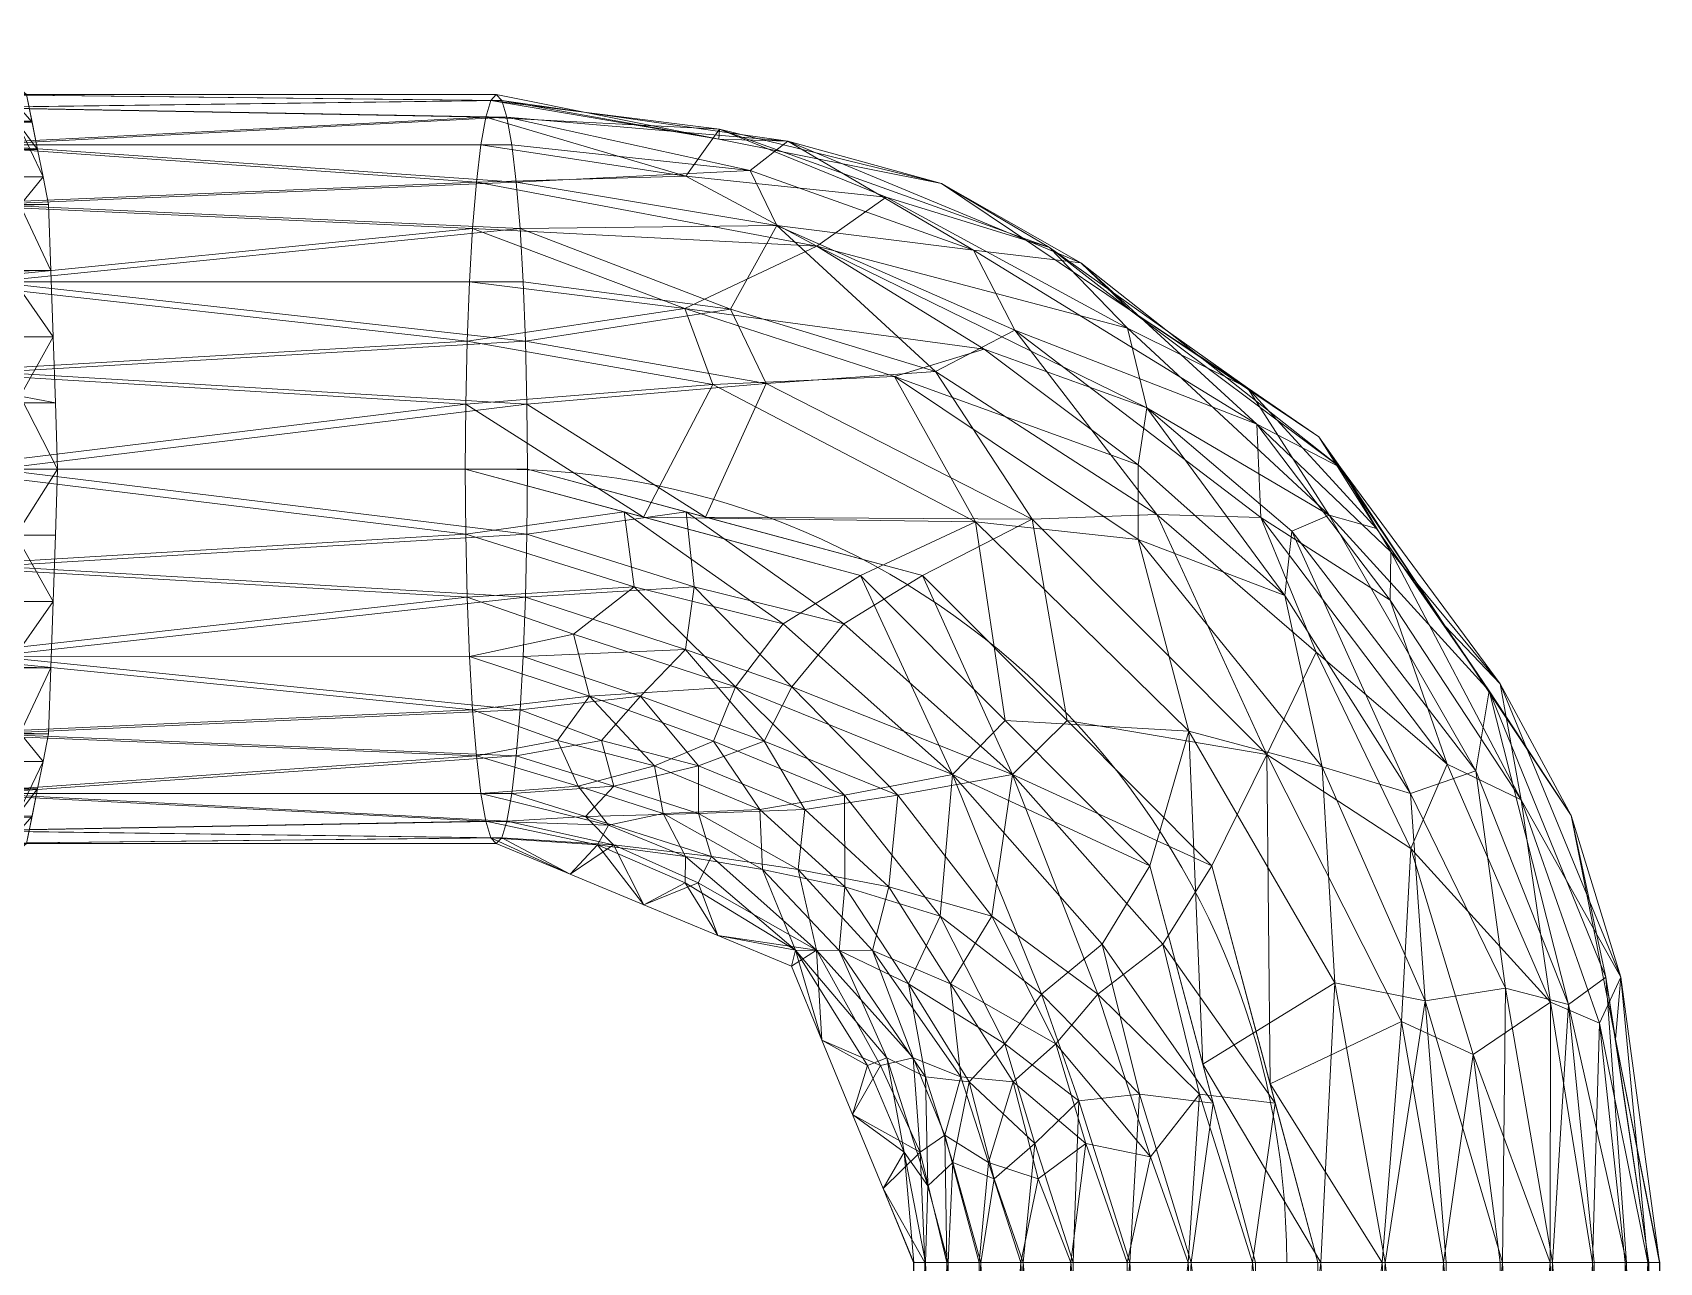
# Model space of a CAD drawing. Header units: inches. Extents: x -3325 to -59, y 5 to 733.
# Drawn here: x -2517.702 to -2514.845, y 459.68 to 461.839 of the extents above; entities that cross this region are included whole.
import ezdxf

# ---------------------------------------------------------------- set-up
doc = ezdxf.new("R2010")
doc.units = ezdxf.units.IN
doc.header["$MEASUREMENT"] = 0
doc.layers.add('P-PIPE', color=10, linetype='Continuous', lineweight=9)

# ---------------------------------------------------------------- blocks, each defined once
blk = doc.blocks.new('Victaulic-VicPress316-Elbow 90-45deg Style P568_P571 - Standard-1244383-06 - Fifth Level')
at = {"layer": 'P-PIPE'}
blk.add_line((-1.393, 0), (-2.33, 0), dxfattribs=at)
at = {"layer": 'P-PIPE', "extrusion": (0, 0, -1)}
blk.add_arc((1.393, -1.393), 1.393, 90, 180, dxfattribs=at)
at = {"layer": 'P-PIPE'}
mesh = blk.add_polyface(dxfattribs=at)
corners = [(-2.221, -0.6575), (-2.3171, -0.7377), (-2.439, -0.7665), (-2.439, -0.542, -0.542), (-2.439, 0, -0.7665), (-2.439, 0.542, -0.542), (-2.439, 0.7665), (-2.3171, 0.7377), (-2.221, 0.6575), (-2.221, 0.4649, -0.4649), (-2.221, 0, -0.6575), (-2.221, -0.4649, -0.4649), (-2.439, 0.6649, -0.2453), (-2.439, -0.6649, -0.2453), (-2.221, 0.5612, -0.2325), (-2.3109, 0.5655, -0.4687), (-2.439, 0.271, -0.6542), (-2.3086, 0.3473, -0.6458), (-2.221, -0.5612, -0.2325), (-2.3109, -0.5655, -0.4687), (-2.439, -0.271, -0.6542), (-2.3086, -0.3473, -0.6458), (-2.3021, 0.6896, -0.2383), (-2.3021, -0.6896, -0.2383), (-2.221, 0.2325, -0.5612), (-2.2917, 0.1283, -0.7118), (-2.2997, -0.1159, -0.7189), (-2.221, -0.2325, -0.5612), (-2.3755, 0.7515), (-2.439, 0.7157, -0.1227), (-2.3573, 0.7356, -0.1654), (-2.3706, 0.6883, -0.317), (-2.439, 0.6034, -0.3937), (-2.3776, 0.5958, -0.471), (-2.3637, 0.466, -0.5952), (-2.3225, 0.6423, -0.3682), (-2.2669, 0.609, -0.3557), (-2.221, 0.5131, -0.3487), (-2.439, 0.4065, -0.5981), (-2.439, -0.7157, -0.1227), (-2.3755, -0.7515), (-2.3573, -0.7356, -0.1654), (-2.3706, -0.6883, -0.317), (-2.439, -0.6034, -0.3937), (-2.3776, -0.5958, -0.471), (-2.3637, -0.466, -0.5952), (-2.3225, -0.6423, -0.3682), (-2.2669, -0.609, -0.3557), (-2.221, -0.5131, -0.3487), (-2.439, -0.4065, -0.5981), (-2.2772, 0.4636, -0.542), (-2.221, 0.3487, -0.5131), (-2.2772, -0.4636, -0.542), (-2.221, -0.3487, -0.5131), (-2.221, 0.6094, -0.1162), (-2.2691, -0.6976), (-2.221, -0.6094, -0.1162), (-2.221, 0.1162, -0.6094), (-2.3604, 0.2192, -0.7224), (-2.3595, 0.0503, -0.753), (-2.439, -0.1355, -0.7104), (-2.3618, -0.2226, -0.7218), (-2.439, 0.1355, -0.7104), (-2.377, -0.087, -0.7544), (-2.3773, -0.3499, -0.674), (-2.221, -0.1162, -0.6094), (-2.3732, 0.3481, -0.6738)]
mesh.append_faces([[corners[k] for k in face] for face in [(1, 41, 55), (7, 30, 28), (29, 30, 12), (55, 23, 0), (3, 44, 43), (48, 52, 11), (24, 17, 51), (14, 36, 54), (56, 47, 18), (57, 25, 24), (60, 61, 20), (20, 64, 49)]], dxfattribs={"vtx0": -1, "vtx1": -1})
mesh.append_faces([[corners[k] for k in face] for face in [(15, 36, 50), (22, 31, 30), (58, 66, 17), (17, 24, 25), (59, 62, 58), (33, 15, 34), (31, 12, 30), (22, 54, 36), (45, 49, 64), (45, 44, 3), (33, 32, 31), (48, 47, 52), (44, 46, 42), (19, 52, 47), (26, 63, 59), (56, 23, 47), (21, 53, 52), (25, 10, 26), (36, 35, 22), (47, 46, 19), (13, 42, 41), (17, 25, 58), (50, 51, 17), (58, 25, 59), (34, 66, 38), (7, 22, 30), (30, 29, 28), (31, 22, 35), (5, 33, 34), (35, 15, 33), (17, 34, 50), (31, 35, 33), (15, 35, 36), (36, 37, 50), (23, 55, 41), (42, 23, 41), (41, 40, 39), (42, 46, 23), (43, 44, 42), (19, 44, 45), (19, 45, 52), (64, 61, 21), (19, 46, 44), (46, 47, 23), (15, 50, 34), (21, 52, 45), (34, 17, 66), (59, 25, 26), (63, 61, 60), (20, 61, 64), (61, 26, 21), (61, 63, 26), (59, 63, 4), (45, 64, 21), (21, 26, 27), (66, 58, 16)]], dxfattribs={"vtx0": -1, "vtx1": -1, "vtx2": -1})
mesh.append_faces([[corners[k] for k in face] for face in [(50, 37, 9), (41, 1, 40), (63, 60, 4), (33, 5, 32), (36, 14, 37), (42, 13, 43), (45, 3, 49), (21, 27, 53), (50, 9, 51), (22, 8, 54), (59, 4, 62), (26, 10, 65)]], dxfattribs={"vtx0": -1, "vtx2": -1})
mesh.append_faces([[corners[k] for k in face] for face in [(7, 8, 22), (57, 10, 25), (65, 27, 26), (32, 12, 31), (38, 5, 34), (39, 13, 41), (16, 38, 66), (56, 0, 23), (48, 18, 47), (53, 11, 52), (62, 16, 58)]], dxfattribs={"vtx1": -1, "vtx2": -1})
mesh.append_faces([[corners[k] for k in face] for face in [(40, 2, 39), (29, 6, 28)]], dxfattribs={"vtx2": -1})
mesh = blk.add_polyface(dxfattribs=at)
corners = [(-3.52, -0.6575), (-2.221, -0.6575), (-2.221, -0.4649, -0.4649), (-2.221, 0, -0.6575), (-2.221, 0.4649, -0.4649), (-2.221, 0.6575), (-3.52, 0.6575), (-3.52, 0.4649, -0.4649), (-3.52, 0, -0.6575), (-3.52, -0.4649, -0.4649), (-3.52, 0.5612, -0.2325), (-2.221, 0.5612, -0.2325), (-2.221, 0.6112, -0.1117), (-2.221, 0.2325, -0.5612), (-3.52, 0.2325, -0.5612), (-3.52, 0.1162, -0.6094), (-3.52, -0.5612, -0.2325), (-2.221, -0.5612, -0.2325), (-2.221, -0.5131, -0.3487), (-3.52, -0.2325, -0.5612), (-2.221, -0.2325, -0.5612), (-2.221, -0.1162, -0.6094), (-3.52, 0.5131, -0.3487), (-2.221, 0.5131, -0.3487), (-3.52, 0.6094, -0.1162), (-3.52, 0.3487, -0.5131), (-2.221, 0.3487, -0.5131), (-2.221, 0.1162, -0.6094), (-2.221, -0.6112, -0.1117), (-3.52, -0.6094, -0.1162), (-3.52, -0.5131, -0.3487), (-2.221, -0.3487, -0.5131), (-3.52, -0.3487, -0.5131), (-3.52, -0.1162, -0.6094)]
mesh.append_faces([[corners[k] for k in face] for face in [(17, 29, 28)]], dxfattribs={"vtx0": -1, "vtx1": -1})
mesh.append_faces([[corners[k] for k in face] for face in [(30, 18, 2, 9), (7, 4, 23, 22), (8, 3, 27, 15), (14, 13, 26, 25), (11, 10, 22, 23), (25, 26, 4, 7), (21, 33, 19, 20), (17, 16, 29), (3, 8, 33, 21), (15, 27, 13, 14), (12, 6, 24), (18, 30, 16, 17), (20, 19, 32, 31), (31, 32, 9, 2), (24, 11, 12)]], dxfattribs={"vtx0": -1, "vtx2": -1})
mesh.append_faces([[corners[k] for k in face] for face in [(24, 10, 11), (29, 0, 28)]], dxfattribs={"vtx1": -1, "vtx2": -1})
mesh.append_faces([[corners[k] for k in face] for face in [(12, 5, 6), (0, 1, 28)]], dxfattribs={"vtx2": -1})
mesh = blk.add_polyface(dxfattribs=at)
corners = [(-2.33, 0, 0.6575), (-1.393, 0, 0.6575), (-1.393, 0.1142, 0.6475), (-1.393, 0.2249, 0.6178), (-1.393, 0.3288, 0.5694), (-1.393, 0.4226, 0.5037), (-1.393, 0.5037, 0.4226), (-1.393, 0.5694, 0.3287), (-1.393, 0.6179, 0.2249), (-1.393, 0.6475, 0.1142), (-1.393, 0.6575), (-2.33, 0.6575), (-2.33, 0.6351, 0.1702), (-2.33, 0.5694, 0.3287), (-2.33, 0.4649, 0.4649), (-2.33, 0.3287, 0.5694), (-2.33, 0.1702, 0.6351)]
mesh.append_faces([[corners[k] for k in face] for face in [(2, 0, 1)]], dxfattribs={"vtx0": -1})
mesh.append_faces([[corners[k] for k in face] for face in [(3, 15, 16), (15, 4, 5), (16, 2, 3), (15, 3, 4), (6, 13, 14), (9, 11, 12), (8, 12, 13), (13, 6, 7)]], dxfattribs={"vtx0": -1, "vtx2": -1})
mesh.append_faces([[corners[k] for k in face] for face in [(16, 0, 2), (14, 15, 5), (7, 8, 13), (8, 9, 12), (5, 6, 14)]], dxfattribs={"vtx1": -1, "vtx2": -1})
mesh.append_faces([[corners[k] for k in face] for face in [(9, 10, 11)]], dxfattribs={"vtx2": -1})
mesh = blk.add_polyface(dxfattribs=at)
corners = [(-2.33, 0.6575), (-1.393, 0.6575), (-1.393, 0.6475, -0.1142), (-1.393, 0.6178, -0.2249), (-1.393, 0.5694, -0.3288), (-1.393, 0.5037, -0.4226), (-1.393, 0.4226, -0.5037), (-1.393, 0.3287, -0.5694), (-1.393, 0.2249, -0.6179), (-1.393, 0.1142, -0.6475), (-1.393, 0, -0.6575), (-2.33, 0, -0.6575), (-2.33, 0.1702, -0.6351), (-2.33, 0.3287, -0.5694), (-2.33, 0.4649, -0.4649), (-2.33, 0.5694, -0.3287), (-2.33, 0.6351, -0.1702)]
mesh.append_faces([[corners[k] for k in face] for face in [(2, 0, 1)]], dxfattribs={"vtx0": -1})
mesh.append_faces([[corners[k] for k in face] for face in [(7, 13, 6)]], dxfattribs={"vtx0": -1, "vtx1": -1})
mesh.append_faces([[corners[k] for k in face] for face in [(3, 15, 16), (15, 4, 5), (16, 2, 3), (15, 3, 4), (6, 13, 14), (8, 12, 13), (13, 7, 8)]], dxfattribs={"vtx0": -1, "vtx2": -1})
mesh.append_faces([[corners[k] for k in face] for face in [(16, 0, 2), (14, 15, 5), (11, 12, 9), (8, 9, 12), (5, 6, 14)]], dxfattribs={"vtx1": -1, "vtx2": -1})
mesh.append_faces([[corners[k] for k in face] for face in [(9, 10, 11)]], dxfattribs={"vtx2": -1})
mesh = blk.add_polyface(dxfattribs=at)
corners = [(-1.393, 0, -0.6575), (-1.393, 0.1142, -0.6475), (-1.393, 0.2249, -0.6179), (-1.393, 0.3287, -0.5694), (-1.393, 0.4226, -0.5037), (-1.393, 0.5037, -0.4226), (-1.393, 0.5694, -0.3288), (-1.393, 0.6178, -0.2249), (-1.393, 0.6475, -0.1142), (-1.393, 0.6575), (-0.6083, 0.5014), (0.0569, 0.0569), (0.5014, -0.6083), (0.6575, -1.393), (0.6475, -1.393, -0.1142), (0.6178, -1.393, -0.2249), (0.5694, -1.393, -0.3288), (0.5037, -1.393, -0.4226), (0.4226, -1.393, -0.5037), (0.3287, -1.393, -0.5694), (0.2249, -1.393, -0.6179), (0.1142, -1.393, -0.6475), (0, -1.393, -0.6575), (-0.1866, -0.6965, -0.6575), (-0.6965, -0.1866, -0.6575), (-0.085, -0.085, -0.4729), (0.3847, -0.5808, -0.3422), (-0.5808, 0.3847, -0.3422), (-0.666, 0.1713, -0.5675), (0.1713, -0.666, -0.5675), (-0.892, 0.5758, -0.1566), (0.5758, -0.892, -0.1566), (0.4277, -0.9358, -0.4447), (-0.9358, 0.4277, -0.4447), (-1.0791, -0.0841, -0.6575), (-0.0841, -1.0791, -0.6575), (-0.9697, 0.1505, -0.6239), (0.1505, -0.9697, -0.6239), (-0.5009, -0.0877, -0.6301), (-0.0877, -0.5009, -0.6301), (-0.3768, 0.3624, -0.1694), (0.3624, -0.3768, -0.1694), (-0.0785, 0.079, -0.3088), (0.244, -0.518, -0.4667), (-0.518, 0.244, -0.4667), (0.1513, -0.23, -0.3747), (0.5242, -0.9731, -0.3284), (-0.9731, 0.5242, -0.3284), (-0.2761, -0.0798, -0.5681), (-1.0279, 0.2807, -0.5743), (0.2807, -1.0279, -0.5743), (0.0064, -0.3215, -0.5439), (-1.0007, 0.5795), (0.5795, -1.0007), (-0.4416, -0.4416, -0.6575), (-0.2757, 0.2792), (0.2792, -0.2757), (0.0809, 0.0026, -0.1638), (0.1614, -0.145, -0.2679)]
mesh.append_faces([[corners[k] for k in face] for face in [(20, 50, 19), (24, 38, 54), (6, 47, 5), (18, 32, 17), (17, 46, 16), (23, 39, 35), (16, 46, 15), (3, 49, 2), (54, 39, 23)]], dxfattribs={"vtx0": -1, "vtx1": -1})
mesh.append_faces([[corners[k] for k in face] for face in [(49, 36, 2), (33, 27, 44), (36, 49, 28), (50, 29, 32), (38, 34, 36), (28, 33, 44), (4, 33, 49), (8, 52, 30), (37, 21, 35), (33, 5, 47), (39, 29, 37), (31, 15, 46), (28, 38, 36), (35, 39, 37), (32, 26, 46), (12, 31, 41), (36, 34, 1), (32, 18, 50), (27, 30, 40), (27, 33, 47), (42, 27, 40), (32, 46, 17), (29, 43, 32), (31, 53, 14), (42, 57, 58), (40, 30, 10), (38, 28, 48), (37, 29, 50), (26, 32, 43), (41, 31, 26), (48, 44, 25), (25, 51, 48), (39, 54, 38), (27, 42, 44), (40, 55, 57), (42, 40, 57), (45, 43, 25), (56, 41, 57), (26, 43, 45), (25, 43, 51), (28, 44, 48), (25, 44, 42), (41, 26, 58), (42, 45, 25), (46, 26, 31), (47, 30, 27), (30, 47, 7), (48, 39, 38), (29, 39, 51), (28, 49, 33), (37, 50, 20), (48, 51, 39), (29, 51, 43), (45, 42, 58), (45, 58, 26), (58, 57, 41)]], dxfattribs={"vtx0": -1, "vtx1": -1, "vtx2": -1})
mesh.append_faces([[corners[k] for k in face] for face in [(30, 7, 8), (33, 4, 5), (36, 1, 2), (31, 12, 53), (40, 10, 55)]], dxfattribs={"vtx0": -1, "vtx2": -1})
mesh.append_faces([[corners[k] for k in face] for face in [(9, 52, 8), (13, 14, 53)]], dxfattribs={"vtx1": -1})
mesh.append_faces([[corners[k] for k in face] for face in [(3, 4, 49), (24, 34, 38), (20, 21, 37), (6, 7, 47), (55, 11, 57), (14, 15, 31), (56, 12, 41), (18, 19, 50), (52, 10, 30), (11, 56, 57)]], dxfattribs={"vtx1": -1, "vtx2": -1})
mesh.append_faces([[corners[k] for k in face] for face in [(34, 0, 1), (21, 22, 35)]], dxfattribs={"vtx2": -1})
mesh = blk.add_polyface(dxfattribs=at)
corners = [(0, -1.393, 0.6575), (0.1142, -1.393, 0.6475), (0.2249, -1.393, 0.6178), (0.3288, -1.393, 0.5694), (0.4226, -1.393, 0.5037), (0.5037, -1.393, 0.4226), (0.5694, -1.393, 0.3287), (0.6179, -1.393, 0.2249), (0.6475, -1.393, 0.1142), (0.6575, -1.393), (0.5014, -0.6083), (0.0569, 0.0569), (-0.6083, 0.5014), (-1.393, 0.6575), (-1.393, 0.6475, 0.1142), (-1.393, 0.6179, 0.2249), (-1.393, 0.5694, 0.3287), (-1.393, 0.5037, 0.4226), (-1.393, 0.4226, 0.5037), (-1.393, 0.3288, 0.5694), (-1.393, 0.2249, 0.6178), (-1.393, 0.1142, 0.6475), (-1.393, 0, 0.6575), (-0.6965, -0.1866, 0.6575), (-0.1866, -0.6965, 0.6575), (-0.2125, 0.1074, 0.4073), (0.3619, -0.5295, 0.3398), (0.1095, -0.5229, 0.5608), (-0.685, 0.4777, 0.2522), (-0.6441, 0.1628, 0.5665), (-0.7914, 0.3917, 0.438), (0.5758, -0.892, 0.1566), (0.4225, -0.9113, 0.4436), (0.1368, -0.902, 0.6218), (-1.0791, -0.0841, 0.6575), (-0.9597, 0.1487, 0.6236), (-0.9863, 0.5968, 0.1592), (-1.0288, 0.5144, 0.3621), (-0.4957, -0.0925, 0.6303), (0.3706, -0.3894, 0.1662), (-0.12, -0.4599, 0.6308), (0.0985, -0.0809, 0.283), (-0.2151, -0.1236, 0.5636), (0.0365, -0.2218, 0.4746), (0.5232, -0.9403, 0.3172), (0.2905, -0.9337, 0.5553), (-0.2584, 0.2473, 0.2656), (-0.4071, 0.3894, 0.133), (-0.0575, 0.1425, 0.1418), (-0.2757, 0.2792), (0.2792, -0.2757), (0.2582, -0.5696, 0.4773), (-1.0133, 0.2822, 0.5717), (-0.4929, 0.2105, 0.4832), (-0.2204, 0.0074, 0.4944), (0.5795, -1.0007), (-0.0933, -1.0448, 0.6575), (-1.0007, 0.5795), (-0.4416, -0.4416, 0.6575), (0.0414, -0.1091, 0.3863), (0.1727, -0.1041, 0.1706)]
mesh.append_faces([[corners[k] for k in face] for face in [(15, 36, 14), (6, 44, 5), (5, 32, 4), (23, 38, 34), (20, 52, 19), (3, 45, 2), (56, 40, 24), (17, 37, 16), (11, 60, 50)]], dxfattribs={"vtx0": -1, "vtx1": -1})
mesh.append_faces([[corners[k] for k in face] for face in [(37, 28, 36), (36, 57, 14), (37, 36, 15), (17, 30, 37), (46, 47, 28), (39, 41, 26), (58, 40, 38), (18, 52, 30), (52, 35, 29), (40, 27, 42), (38, 29, 35), (30, 52, 53), (46, 28, 30), (46, 25, 41), (29, 53, 52), (5, 44, 32), (39, 31, 10), (55, 31, 8), (12, 36, 47), (33, 2, 45), (45, 27, 33), (27, 51, 43), (34, 38, 35), (42, 38, 40), (42, 27, 43), (44, 26, 32), (35, 21, 34), (37, 30, 28), (39, 44, 31), (29, 38, 42), (40, 33, 27), (51, 26, 59), (60, 39, 50), (56, 33, 40), (46, 30, 25), (60, 48, 41), (53, 29, 54), (43, 54, 42), (25, 43, 59), (32, 26, 51), (26, 44, 39), (31, 44, 7), (27, 45, 51), (32, 45, 4), (47, 36, 28), (47, 46, 48), (47, 48, 49), (48, 46, 41), (59, 43, 51), (32, 51, 45), (35, 52, 20), (53, 25, 30), (25, 53, 54), (25, 54, 43), (42, 54, 29), (33, 56, 1), (59, 41, 25), (41, 59, 26), (11, 48, 60), (60, 41, 39)]], dxfattribs={"vtx0": -1, "vtx1": -1, "vtx2": -1})
mesh.append_faces([[corners[k] for k in face] for face in [(31, 7, 8), (38, 23, 58), (36, 12, 57)]], dxfattribs={"vtx0": -1, "vtx2": -1})
mesh.append_faces([[corners[k] for k in face] for face in [(9, 55, 8), (0, 1, 56), (13, 14, 57)]], dxfattribs={"vtx1": -1})
mesh.append_faces([[corners[k] for k in face] for face in [(1, 2, 33), (20, 21, 35), (6, 7, 44), (17, 18, 30), (15, 16, 37), (58, 24, 40), (3, 4, 45), (11, 49, 48), (49, 12, 47), (10, 50, 39), (18, 19, 52), (55, 10, 31)]], dxfattribs={"vtx1": -1, "vtx2": -1})
mesh.append_faces([[corners[k] for k in face] for face in [(21, 22, 34)]], dxfattribs={"vtx2": -1})
mesh = blk.add_polyface(dxfattribs=at)
corners = [(-2.33, 0, -0.6575), (-1.393, 0, -0.6575), (-1.393, -0.1142, -0.6475), (-1.393, -0.2249, -0.6178), (-1.393, -0.3288, -0.5694), (-1.393, -0.4226, -0.5037), (-1.393, -0.5037, -0.4226), (-1.393, -0.5694, -0.3287), (-1.393, -0.6179, -0.2249), (-1.393, -0.6475, -0.1142), (-1.393, -0.6575), (-2.33, -0.6575), (-2.33, -0.6351, -0.1702), (-2.33, -0.5694, -0.3287), (-2.33, -0.4649, -0.4649), (-2.33, -0.3287, -0.5694), (-2.33, -0.1702, -0.6351)]
mesh.append_faces([[corners[k] for k in face] for face in [(2, 0, 1)]], dxfattribs={"vtx0": -1})
mesh.append_faces([[corners[k] for k in face] for face in [(7, 13, 6)]], dxfattribs={"vtx0": -1, "vtx1": -1})
mesh.append_faces([[corners[k] for k in face] for face in [(3, 15, 16), (15, 4, 5), (16, 2, 3), (15, 3, 4), (6, 13, 14), (8, 12, 13), (13, 7, 8)]], dxfattribs={"vtx0": -1, "vtx2": -1})
mesh.append_faces([[corners[k] for k in face] for face in [(16, 0, 2), (14, 15, 5), (11, 12, 9), (8, 9, 12), (5, 6, 14)]], dxfattribs={"vtx1": -1, "vtx2": -1})
mesh.append_faces([[corners[k] for k in face] for face in [(9, 10, 11)]], dxfattribs={"vtx2": -1})
mesh = blk.add_polyface(dxfattribs=at)
corners = [(-2.33, -0.6575), (-1.393, -0.6575), (-1.393, -0.6475, 0.1142), (-1.393, -0.6179, 0.2249), (-1.393, -0.5694, 0.3287), (-1.393, -0.5037, 0.4226), (-1.393, -0.4226, 0.5037), (-1.393, -0.3288, 0.5694), (-1.393, -0.2249, 0.6178), (-1.393, -0.1142, 0.6475), (-1.393, 0, 0.6575), (-2.33, 0, 0.6575), (-2.33, -0.1702, 0.6351), (-2.33, -0.3287, 0.5694), (-2.33, -0.4649, 0.4649), (-2.33, -0.5694, 0.3287), (-2.33, -0.6351, 0.1702)]
mesh.append_faces([[corners[k] for k in face] for face in [(2, 0, 1)]], dxfattribs={"vtx0": -1})
mesh.append_faces([[corners[k] for k in face] for face in [(3, 15, 16), (15, 4, 5), (16, 2, 3), (15, 3, 4), (6, 13, 14), (8, 12, 13), (13, 6, 7)]], dxfattribs={"vtx0": -1, "vtx2": -1})
mesh.append_faces([[corners[k] for k in face] for face in [(16, 0, 2), (14, 15, 5), (11, 12, 9), (7, 8, 13), (8, 9, 12), (5, 6, 14)]], dxfattribs={"vtx1": -1, "vtx2": -1})
mesh.append_faces([[corners[k] for k in face] for face in [(9, 10, 11)]], dxfattribs={"vtx2": -1})
mesh = blk.add_polyface(dxfattribs=at)
corners = [(-0.6575, -1.393), (-0.6475, -1.393, 0.1142), (-0.6179, -1.393, 0.2249), (-0.5694, -1.393, 0.3287), (-0.5037, -1.393, 0.4226), (-0.4226, -1.393, 0.5037), (-0.3288, -1.393, 0.5694), (-0.2249, -1.393, 0.6178), (-0.1142, -1.393, 0.6475), (0, -1.393, 0.6575), (-0.1866, -0.6965, 0.6575), (-0.6965, -0.1866, 0.6575), (-1.393, 0, 0.6575), (-1.393, -0.1142, 0.6475), (-1.393, -0.2249, 0.6178), (-1.393, -0.3288, 0.5694), (-1.393, -0.4226, 0.5037), (-1.393, -0.5037, 0.4226), (-1.393, -0.5694, 0.3287), (-1.393, -0.6179, 0.2249), (-1.393, -0.6475, 0.1142), (-1.393, -0.6575), (-0.8729, -0.8729), (-0.7399, -0.7336, 0.4649), (-1.0367, -0.68, 0.2779), (-0.6814, -1.0339, 0.2779), (-0.9217, -0.3824, 0.5959), (-0.3824, -0.9217, 0.5959), (-1.133, -0.7652), (-0.7652, -1.133), (-1.0756, -0.5209, 0.4649), (-0.5209, -1.0756, 0.4649), (-1.1131, -0.075, 0.6575), (-0.075, -1.1131, 0.6575), (-1.2008, -0.6599, 0.1702), (-0.6602, -1.1995, 0.1702), (-1.0972, -0.2065, 0.6351), (-0.2065, -1.0972, 0.6351), (-1.184, -0.3989, 0.5386), (-1.2172, -0.5569, 0.3771), (-0.3989, -1.184, 0.5386), (-0.5569, -1.2172, 0.3771), (-0.5361, -0.5361, 0.632), (-0.8339, -0.2717, 0.6424), (-0.2717, -0.8339, 0.6424), (-1.0487, -0.7267, 0.1372), (-0.8471, -0.8449, 0.2205), (-1.0029, -0.8191), (-0.7275, -1.0474, 0.1369), (-0.8191, -1.0029), (-1.0677, -0.6049, 0.3745), (-0.8925, -0.7028, 0.3745), (-0.7594, -0.8455, 0.3516), (-0.6294, -0.9039, 0.4426), (-0.5653, -0.785, 0.5462), (-0.7323, -0.5723, 0.5631), (-0.8889, -0.5975, 0.4782), (-0.9657, -0.4779, 0.5344), (-0.6054, -1.0672, 0.3742), (-1.2463, -0.4766, 0.4649), (-0.4766, -1.2463, 0.4649), (-0.4517, -1.0091, 0.5391), (-1.263, -0.7114), (-0.7114, -1.263), (-1.2074, -0.2896, 0.5976), (-1.1717, -0.6252, 0.2819), (-0.3167, -1.1091, 0.5949), (-0.6099, -1.2584, 0.2724), (-0.4416, -0.4416, 0.6575)]
mesh.append_faces([[corners[k] for k in face] for face in [(14, 36, 13), (16, 38, 15), (18, 39, 17), (20, 34, 19), (2, 35, 1), (10, 44, 33), (22, 46, 47), (5, 60, 4)]], dxfattribs={"vtx0": -1, "vtx1": -1})
mesh.append_faces([[corners[k] for k in face] for face in [(58, 53, 52), (43, 36, 26), (40, 6, 66), (64, 36, 14), (4, 60, 41), (49, 48, 46), (34, 28, 45), (57, 56, 55), (39, 18, 65), (59, 39, 30), (16, 59, 38), (46, 52, 51), (35, 63, 1), (42, 43, 26), (60, 5, 40), (37, 33, 44), (54, 42, 55), (35, 2, 67), (31, 60, 40), (54, 53, 61), (30, 50, 56), (67, 58, 25), (34, 20, 62), (38, 26, 64), (29, 35, 48), (24, 34, 45), (36, 32, 13), (36, 64, 26), (27, 37, 44), (37, 8, 33), (26, 38, 57), (39, 50, 30), (24, 65, 34), (40, 61, 31), (27, 66, 37), (41, 31, 58), (10, 42, 44), (27, 54, 61), (36, 43, 32), (11, 43, 42), (27, 44, 42), (24, 45, 46), (45, 47, 46), (50, 24, 51), (48, 35, 25), (48, 25, 46), (50, 51, 56), (24, 50, 65), (23, 51, 52), (51, 24, 46), (23, 52, 53), (52, 46, 25), (54, 23, 53), (58, 31, 53), (23, 54, 55), (54, 27, 42), (51, 23, 56), (26, 55, 42), (30, 56, 57), (56, 23, 55), (30, 57, 38), (26, 57, 55), (41, 58, 67), (52, 25, 58), (38, 59, 30), (39, 59, 17), (41, 60, 31), (53, 31, 61), (27, 61, 66), (38, 64, 15), (34, 65, 19), (39, 65, 50), (37, 66, 7), (40, 66, 61), (35, 67, 25), (41, 67, 3)]], dxfattribs={"vtx0": -1, "vtx1": -1, "vtx2": -1})
mesh.append_faces([[corners[k] for k in face] for face in [(66, 6, 7), (46, 22, 49), (65, 18, 19), (64, 14, 15), (67, 2, 3), (45, 28, 47), (35, 29, 63), (42, 10, 68)]], dxfattribs={"vtx0": -1, "vtx2": -1})
mesh.append_faces([[corners[k] for k in face] for face in [(0, 1, 63)]], dxfattribs={"vtx1": -1})
mesh.append_faces([[corners[k] for k in face] for face in [(3, 4, 41), (68, 11, 42), (16, 17, 59), (7, 8, 37), (5, 6, 40), (11, 32, 43), (49, 29, 48), (62, 28, 34)]], dxfattribs={"vtx1": -1, "vtx2": -1})
mesh.append_faces([[corners[k] for k in face] for face in [(20, 21, 62), (8, 9, 33), (32, 12, 13)]], dxfattribs={"vtx2": -1})
mesh = blk.add_polyface(dxfattribs=at)
corners = [(-1.393, -0.6575), (-1.393, -0.6475, -0.1142), (-1.393, -0.6179, -0.2249), (-1.393, -0.5694, -0.3287), (-1.393, -0.5037, -0.4226), (-1.393, -0.4226, -0.5037), (-1.393, -0.3288, -0.5694), (-1.393, -0.2249, -0.6178), (-1.393, -0.1142, -0.6475), (-1.393, 0, -0.6575), (-0.6965, -0.1866, -0.6575), (-0.1866, -0.6965, -0.6575), (0, -1.393, -0.6575), (-0.1142, -1.393, -0.6475), (-0.2249, -1.393, -0.6178), (-0.3288, -1.393, -0.5694), (-0.4226, -1.393, -0.5037), (-0.5037, -1.393, -0.4226), (-0.5694, -1.393, -0.3287), (-0.6179, -1.393, -0.2249), (-0.6475, -1.393, -0.1142), (-0.6575, -1.393), (-0.8729, -0.8729), (-0.7399, -0.7336, -0.4649), (-1.0367, -0.68, -0.2779), (-0.6814, -1.0339, -0.2779), (-0.9217, -0.3824, -0.5959), (-0.3824, -0.9217, -0.5959), (-1.133, -0.7652), (-0.7652, -1.133), (-1.0756, -0.5209, -0.4649), (-0.5209, -1.0756, -0.4649), (-1.1131, -0.075, -0.6575), (-0.075, -1.1131, -0.6575), (-1.2008, -0.6599, -0.1702), (-0.6602, -1.1995, -0.1702), (-1.0972, -0.2065, -0.6351), (-0.2065, -1.0972, -0.6351), (-1.184, -0.3989, -0.5386), (-1.2172, -0.5569, -0.3771), (-0.3989, -1.184, -0.5386), (-0.5569, -1.2172, -0.3771), (-0.5361, -0.5361, -0.632), (-0.8339, -0.2717, -0.6424), (-0.2717, -0.8339, -0.6424), (-1.0487, -0.7267, -0.1372), (-0.8471, -0.8449, -0.2205), (-1.0029, -0.8191), (-0.7275, -1.0474, -0.1369), (-0.8191, -1.0029), (-1.0677, -0.6049, -0.3745), (-0.8925, -0.7028, -0.3745), (-0.7594, -0.8455, -0.3516), (-0.6294, -0.9039, -0.4426), (-0.5653, -0.785, -0.5462), (-0.7323, -0.5723, -0.5631), (-0.8889, -0.5975, -0.4782), (-0.9657, -0.4779, -0.5344), (-0.6054, -1.0672, -0.3742), (-1.2463, -0.4766, -0.4649), (-0.4766, -1.2463, -0.4649), (-0.4517, -1.0091, -0.5391), (-1.263, -0.7114), (-0.7114, -1.263), (-1.1091, -0.3167, -0.5949), (-1.2587, -0.6097, -0.2727), (-0.2896, -1.2074, -0.5976), (-0.6258, -1.1692, -0.2823), (-0.4416, -0.4416, -0.6575)]
mesh.append_faces([[corners[k] for k in face] for face in [(20, 35, 19), (2, 34, 1), (16, 40, 15), (17, 60, 16), (19, 67, 18), (18, 41, 17), (6, 38, 5), (10, 43, 32), (22, 46, 49), (5, 59, 4), (68, 42, 10)]], dxfattribs={"vtx0": -1, "vtx1": -1})
mesh.append_faces([[corners[k] for k in face] for face in [(45, 34, 24), (56, 50, 30), (46, 45, 24), (34, 2, 65), (38, 30, 59), (23, 54, 53), (65, 50, 24), (41, 31, 60), (61, 31, 53), (36, 32, 43), (38, 59, 5), (23, 53, 52), (66, 61, 27), (35, 20, 63), (26, 36, 43), (16, 60, 40), (4, 59, 39), (48, 35, 29), (41, 18, 67), (34, 62, 1), (14, 66, 37), (10, 42, 43), (56, 23, 51), (44, 37, 27), (50, 56, 51), (38, 6, 64), (25, 35, 48), (28, 34, 45), (36, 8, 32), (37, 33, 13), (30, 38, 57), (26, 64, 36), (39, 30, 50), (40, 31, 61), (41, 58, 31), (25, 67, 35), (23, 55, 54), (27, 42, 44), (26, 43, 42), (37, 44, 33), (11, 44, 42), (48, 49, 46), (46, 47, 45), (23, 52, 51), (48, 46, 25), (39, 50, 65), (51, 24, 50), (51, 46, 24), (46, 51, 52), (52, 25, 46), (52, 53, 58), (25, 52, 58), (53, 54, 61), (54, 42, 27), (26, 42, 55), (54, 55, 42), (30, 57, 56), (56, 55, 23), (26, 55, 57), (56, 57, 55), (64, 26, 57), (31, 58, 53), (25, 58, 67), (39, 59, 30), (40, 60, 31), (41, 60, 17), (40, 61, 66), (27, 61, 54), (36, 64, 7), (38, 64, 57), (34, 65, 24), (39, 65, 3), (37, 66, 27), (40, 66, 15), (35, 67, 19), (41, 67, 58)]], dxfattribs={"vtx0": -1, "vtx1": -1, "vtx2": -1})
mesh.append_faces([[corners[k] for k in face] for face in [(64, 6, 7), (65, 2, 3), (66, 14, 15), (48, 29, 49), (34, 28, 62)]], dxfattribs={"vtx0": -1, "vtx2": -1})
mesh.append_faces([[corners[k] for k in face] for face in [(0, 1, 62)]], dxfattribs={"vtx1": -1})
mesh.append_faces([[corners[k] for k in face] for face in [(7, 8, 36), (3, 4, 39), (13, 14, 37), (68, 11, 42), (63, 29, 35), (11, 33, 44), (22, 47, 46), (47, 28, 45)]], dxfattribs={"vtx1": -1, "vtx2": -1})
mesh.append_faces([[corners[k] for k in face] for face in [(33, 12, 13), (8, 9, 32), (20, 21, 63)]], dxfattribs={"vtx2": -1})
mesh = blk.add_polyface(dxfattribs=at)
corners = [(0, -2.33, 0.6575), (0, -1.393, 0.6575), (-0.1142, -1.393, 0.6475), (-0.2249, -1.393, 0.6178), (-0.3288, -1.393, 0.5694), (-0.4226, -1.393, 0.5037), (-0.5037, -1.393, 0.4226), (-0.5694, -1.393, 0.3287), (-0.6179, -1.393, 0.2249), (-0.6475, -1.393, 0.1142), (-0.6575, -1.393), (-0.6575, -2.33), (-0.6351, -2.33, 0.1702), (-0.5694, -2.33, 0.3287), (-0.4649, -2.33, 0.4649), (-0.3287, -2.33, 0.5694), (-0.1702, -2.33, 0.6351)]
mesh.append_faces([[corners[k] for k in face] for face in [(2, 0, 1)]], dxfattribs={"vtx0": -1})
mesh.append_faces([[corners[k] for k in face] for face in [(3, 15, 16), (15, 4, 5), (16, 2, 3), (15, 3, 4), (6, 13, 14), (9, 11, 12), (8, 12, 13), (13, 6, 7)]], dxfattribs={"vtx0": -1, "vtx2": -1})
mesh.append_faces([[corners[k] for k in face] for face in [(16, 0, 2), (14, 15, 5), (7, 8, 13), (8, 9, 12), (5, 6, 14)]], dxfattribs={"vtx1": -1, "vtx2": -1})
mesh.append_faces([[corners[k] for k in face] for face in [(9, 10, 11)]], dxfattribs={"vtx2": -1})
mesh = blk.add_polyface(dxfattribs=at)
corners = [(-0.6575, -2.33), (-0.6575, -1.393), (-0.6475, -1.393, -0.1142), (-0.6179, -1.393, -0.2249), (-0.5694, -1.393, -0.3287), (-0.5037, -1.393, -0.4226), (-0.4226, -1.393, -0.5037), (-0.3288, -1.393, -0.5694), (-0.2249, -1.393, -0.6178), (-0.1142, -1.393, -0.6475), (0, -1.393, -0.6575), (0, -2.33, -0.6575), (-0.1702, -2.33, -0.6351), (-0.3287, -2.33, -0.5694), (-0.4649, -2.33, -0.4649), (-0.5694, -2.33, -0.3287), (-0.6351, -2.33, -0.1702)]
mesh.append_faces([[corners[k] for k in face] for face in [(2, 0, 1)]], dxfattribs={"vtx0": -1})
mesh.append_faces([[corners[k] for k in face] for face in [(7, 13, 6)]], dxfattribs={"vtx0": -1, "vtx1": -1})
mesh.append_faces([[corners[k] for k in face] for face in [(3, 15, 16), (15, 4, 5), (16, 2, 3), (15, 3, 4), (6, 13, 14), (8, 12, 13), (13, 7, 8)]], dxfattribs={"vtx0": -1, "vtx2": -1})
mesh.append_faces([[corners[k] for k in face] for face in [(16, 0, 2), (14, 15, 5), (11, 12, 9), (8, 9, 12), (5, 6, 14)]], dxfattribs={"vtx1": -1, "vtx2": -1})
mesh.append_faces([[corners[k] for k in face] for face in [(9, 10, 11)]], dxfattribs={"vtx2": -1})
mesh = blk.add_polyface(dxfattribs=at)
corners = [(0, -2.33, -0.6575), (0, -1.393, -0.6575), (0.1142, -1.393, -0.6475), (0.2249, -1.393, -0.6179), (0.3287, -1.393, -0.5694), (0.4226, -1.393, -0.5037), (0.5037, -1.393, -0.4226), (0.5694, -1.393, -0.3288), (0.6178, -1.393, -0.2249), (0.6475, -1.393, -0.1142), (0.6575, -1.393), (0.6575, -2.33), (0.6351, -2.33, -0.1702), (0.5694, -2.33, -0.3287), (0.4649, -2.33, -0.4649), (0.3287, -2.33, -0.5694), (0.1702, -2.33, -0.6351)]
mesh.append_faces([[corners[k] for k in face] for face in [(2, 0, 1)]], dxfattribs={"vtx0": -1})
mesh.append_faces([[corners[k] for k in face] for face in [(7, 13, 6)]], dxfattribs={"vtx0": -1, "vtx1": -1})
mesh.append_faces([[corners[k] for k in face] for face in [(3, 15, 16), (15, 4, 5), (16, 2, 3), (15, 3, 4), (6, 13, 14), (8, 12, 13), (13, 7, 8)]], dxfattribs={"vtx0": -1, "vtx2": -1})
mesh.append_faces([[corners[k] for k in face] for face in [(16, 0, 2), (14, 15, 5), (11, 12, 9), (8, 9, 12), (5, 6, 14)]], dxfattribs={"vtx1": -1, "vtx2": -1})
mesh.append_faces([[corners[k] for k in face] for face in [(9, 10, 11)]], dxfattribs={"vtx2": -1})
mesh = blk.add_polyface(dxfattribs=at)
corners = [(0.6575, -2.33), (0.6575, -1.393), (0.6475, -1.393, 0.1142), (0.6179, -1.393, 0.2249), (0.5694, -1.393, 0.3287), (0.5037, -1.393, 0.4226), (0.4226, -1.393, 0.5037), (0.3288, -1.393, 0.5694), (0.2249, -1.393, 0.6178), (0.1142, -1.393, 0.6475), (0, -1.393, 0.6575), (0, -2.33, 0.6575), (0.1702, -2.33, 0.6351), (0.3287, -2.33, 0.5694), (0.4649, -2.33, 0.4649), (0.5694, -2.33, 0.3287), (0.6351, -2.33, 0.1702)]
mesh.append_faces([[corners[k] for k in face] for face in [(2, 0, 1)]], dxfattribs={"vtx0": -1})
mesh.append_faces([[corners[k] for k in face] for face in [(3, 15, 16), (15, 4, 5), (16, 2, 3), (15, 3, 4), (6, 13, 14), (8, 12, 13), (13, 6, 7)]], dxfattribs={"vtx0": -1, "vtx2": -1})
mesh.append_faces([[corners[k] for k in face] for face in [(16, 0, 2), (14, 15, 5), (11, 12, 9), (7, 8, 13), (8, 9, 12), (5, 6, 14)]], dxfattribs={"vtx1": -1, "vtx2": -1})
mesh.append_faces([[corners[k] for k in face] for face in [(9, 10, 11)]], dxfattribs={"vtx2": -1})

msp = doc.modelspace()

# ---------------------------------------------------------------- linework, layer by layer
at = {"layer": 'P-PIPE', "color": 1}
msp.add_line((-2517.822, 461.0725, 1074.8065), (-2516.8882, 461.0725, 1074.8843), dxfattribs=at)
at = {"layer": 'P-PIPE', "color": 1, "extrusion": (0.083045, 0, -0.996546)}
msp.add_arc((459.6795, -2418.93, -1280.1876), 1.393, 0, 90, dxfattribs=at)

# ---------------------------------------------------------------- block references
at = {"layer": 'P-PIPE', "color": 1, "extrusion": (-0.083045, 0, 0.996546), "rotation": 90}
msp.add_blockref('Victaulic-VicPress316-Elbow 90-45deg Style P568_P571 - Standard-1244383-06 - Fifth Level', (-461.0725, -2417.537, 1280.1876), dxfattribs=at)

doc.saveas('drawing.dxf')
